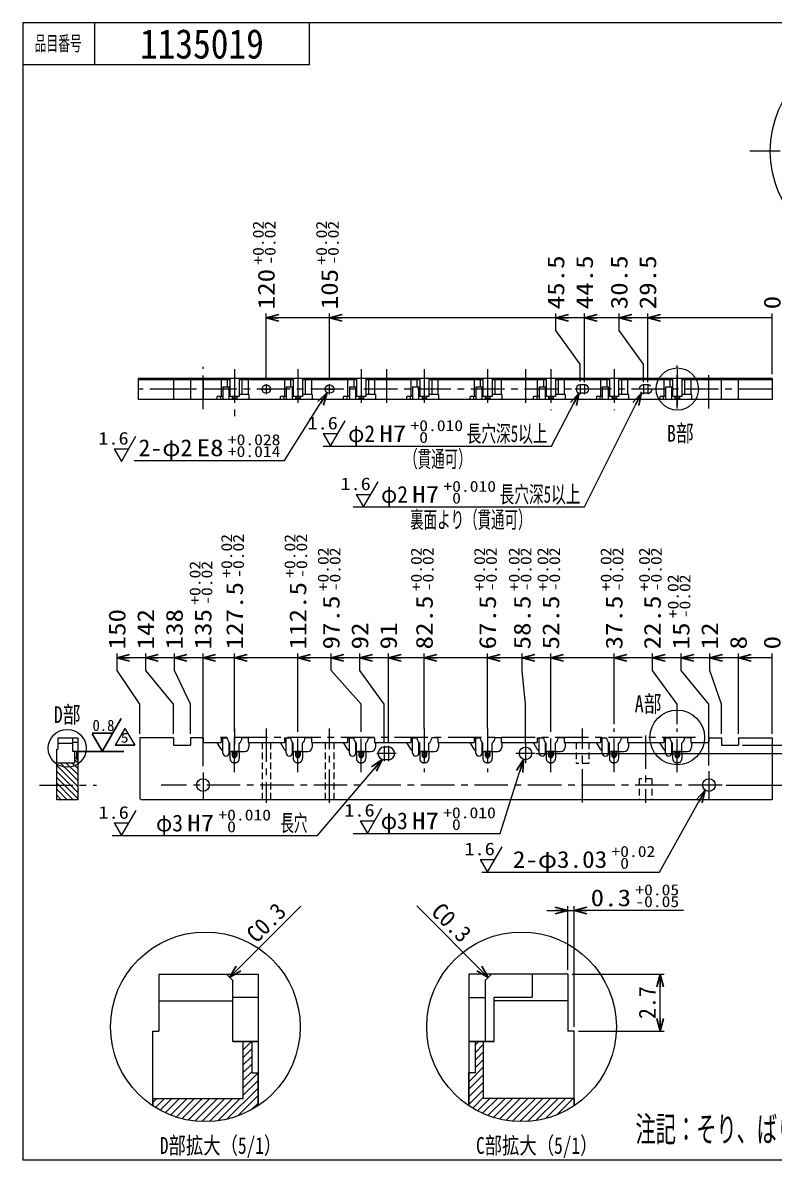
# Model space of a CAD drawing. Header units: millimetres. Extents: x 350 to 745, y -136 to 140.
# Drawn here: x 350.4 to 528.7, y -130 to 140 of the extents above; entities that cross this region are included whole.
import ezdxf
from ezdxf.enums import TextEntityAlignment as Align

# ---------------------------------------------------------------- set-up
doc = ezdxf.new("R2010")
doc.units = ezdxf.units.MM
doc.header["$LTSCALE"] = 0.25
doc.header["$PDSIZE"] = 1
doc.linetypes.add('CENTER', pattern=[50.8, 31.75, -6.35, 6.35, -6.35])
doc.linetypes.add('DASHED2', pattern=[9.525, 6.35, -3.175])
for name, color, linetype in [('Layer0020', 7, 'Continuous'), ('Layer0021', 7, 'Continuous'), ('Layer0080', 7, 'Continuous'), ('Layer0208', 7, 'Continuous'), ('Layer0224', 7, 'Continuous'), ('Layer0229', 7, 'Continuous'), ('ZUWAKU', 7, 'Continuous')]:
    doc.layers.add(name, color=color, linetype=linetype)
doc.styles.add('dcStyle1', font='', dxfattribs={"width": 0.952381})
doc.styles.add('dcStyle2', font='', dxfattribs={"width": 0.462})
doc.styles.get('dcStyle1').set_extended_font_data('SimSun')
doc.styles.get('dcStyle2').set_extended_font_data('SimSun')

# ---------------------------------------------------------------- blocks, each defined once
blk = doc.blocks.new('_OPEN30')
at = {"color": 0, "linetype": 'ByBlock', "lineweight": -2}
for p, q in [((-1, 0.267949), (0, 0)), ((0, 0), (-1, -0.267949)), ((0, 0), (-1, 0))]:
    blk.add_line(p, q, dxfattribs=at)

msp = doc.modelspace()

# ---------------------------------------------------------------- hatches: boundary and pattern name
at = {"layer": 'Layer0208'}
h = msp.add_hatch(dxfattribs=at)
h.set_pattern_fill('ANSI31', color=256, scale=0.1, style=0)
edge = h.paths.add_edge_path()
edge.add_line((399.93, -32.9), (401.43, -32.9))
edge.add_arc((401.43, -33.1), 0.2, 90, 180)
edge.add_line((401.23, -33.1), (401.23, -33.2))
edge.add_line((401.23, -33.2), (401.23, -33.84))
edge.add_arc((400.68, -33.84), 0.55, -180, 0, ccw=False)
edge.add_line((400.13, -33.84), (400.13, -33.1))
edge.add_arc((399.93, -33.1), 0.2, 0, 90)
h = msp.add_hatch(dxfattribs=at)
h.set_pattern_fill('ANSI31', color=256, scale=0.1, style=0)
edge = h.paths.add_edge_path()
edge.add_line((414.93, -32.9), (416.43, -32.9))
edge.add_arc((416.43, -33.1), 0.2, 90, 180)
edge.add_line((416.23, -33.1), (416.23, -33.84))
edge.add_arc((415.68, -33.84), 0.55, -180, 0, ccw=False)
edge.add_line((415.13, -33.84), (415.13, -33.1))
edge.add_arc((414.93, -33.1), 0.2, 0, 90)
h = msp.add_hatch(dxfattribs=at)
h.set_pattern_fill('ANSI31', color=256, scale=0.1, style=0)
edge = h.paths.add_edge_path()
edge.add_line((429.93, -32.9), (431.43, -32.9))
edge.add_arc((431.43, -33.1), 0.2, 90, 180)
edge.add_line((431.23, -33.1), (431.23, -33.84))
edge.add_arc((430.68, -33.84), 0.55, -180, 0, ccw=False)
edge.add_line((430.13, -33.84), (430.13, -33.1))
edge.add_arc((429.93, -33.1), 0.2, 0, 90)
h = msp.add_hatch(dxfattribs=at)
h.set_pattern_fill('ANSI31', color=256, scale=0.1, style=0)
edge = h.paths.add_edge_path()
edge.add_line((444.93, -32.9), (446.43, -32.9))
edge.add_arc((446.43, -33.1), 0.2, 90, 180)
edge.add_line((446.23, -33.1), (446.23, -33.84))
edge.add_arc((445.68, -33.84), 0.55, -180, 0, ccw=False)
edge.add_line((445.13, -33.84), (445.13, -33.1))
edge.add_arc((444.93, -33.1), 0.2, 0, 90)
h = msp.add_hatch(dxfattribs=at)
h.set_pattern_fill('ANSI31', color=256, scale=0.1, style=0)
edge = h.paths.add_edge_path()
edge.add_line((459.93, -32.9), (461.43, -32.9))
edge.add_arc((461.43, -33.1), 0.2, 90, 180)
edge.add_line((461.23, -33.1), (461.23, -33.84))
edge.add_arc((460.68, -33.84), 0.55, -180, 0, ccw=False)
edge.add_line((460.13, -33.84), (460.13, -33.1))
edge.add_arc((459.93, -33.1), 0.2, 0, 90)
h = msp.add_hatch(dxfattribs=at)
h.set_pattern_fill('ANSI31', color=256, scale=0.1, style=0)
edge = h.paths.add_edge_path()
edge.add_line((474.93, -32.9), (476.43, -32.9))
edge.add_arc((476.43, -33.1), 0.2, 90, 180)
edge.add_line((476.23, -33.1), (476.23, -33.84))
edge.add_arc((475.68, -33.84), 0.55, -180, 0, ccw=False)
edge.add_line((475.13, -33.84), (475.13, -33.1))
edge.add_arc((474.93, -33.1), 0.2, 0, 90)
h = msp.add_hatch(dxfattribs=at)
h.set_pattern_fill('ANSI31', color=256, scale=0.1, style=0)
edge = h.paths.add_edge_path()
edge.add_line((489.93, -32.9), (491.43, -32.9))
edge.add_arc((491.43, -33.1), 0.2, 90, 180)
edge.add_line((491.23, -33.1), (491.23, -33.84))
edge.add_arc((490.68, -33.84), 0.55, -180, 0, ccw=False)
edge.add_line((490.13, -33.84), (490.13, -33.1))
edge.add_arc((489.93, -33.1), 0.2, 0, 90)
h = msp.add_hatch(dxfattribs=at)
h.set_pattern_fill('ANSI31', color=256, scale=0.1, style=0)
edge = h.paths.add_edge_path()
edge.add_line((505.13, -33.1), (505.13, -33.84))
edge.add_arc((505.68, -33.84), 0.55, 180, 360)
edge.add_line((506.23, -33.84), (506.23, -33.1))
edge.add_arc((506.43, -33.1), 0.2, 90, 180, ccw=False)
edge.add_line((506.43, -32.9), (504.93, -32.9))
edge.add_arc((504.93, -33.1), 0.2, 0, 90, ccw=False)
h = msp.add_hatch(dxfattribs=at)
h.set_pattern_fill('ANSI31', color=256, scale=0.4, style=0)
h.paths.add_polyline_path([(406.24, -117), (406.24, -109.24), (404.74, -109.24), (404.74, -101.79), (402.74, -101.79), (402.74, -115.29), (381.24, -115.29), (381.24, -117, 0.303337)])
h = msp.add_hatch(dxfattribs=at)
h.set_pattern_fill('ANSI31', color=256, scale=0.4, style=0)
h.paths.add_polyline_path([(459.74, -101.79), (457.74, -101.79), (457.74, -109.24), (456.24, -109.24), (456.24, -117, 0.303337), (481.24, -117), (481.24, -115.29), (459.74, -115.29)])

# ---------------------------------------------------------------- linework, layer by layer
at = {"color": 0, "linetype": 'Continuous', "lineweight": 13}
for p, q in [((408.18, 55.3), (408.18, 71.03)), ((423.18, 55.3), (423.18, 71.03)), ((476.88, 67.03), (476.88, 71.03)), ((483.68, 54.73), (483.68, 71.03)), ((491.88, 67.03), (491.88, 71.03)), ((498.68, 54.72), (498.68, 71.03)), ((528.18, 56.6), (528.18, 71.03)), ((423.18, 70.03), (408.18, 70.03)), ((476.88, 70.03), (423.18, 70.03)), ((483.68, 70.03), (476.88, 70.03)), ((491.88, 70.03), (483.68, 70.03)), ((498.68, 70.03), (491.88, 70.03)), ((528.18, 70.03), (498.68, 70.03)), ((482.68, 59.03), (476.88, 67.03)), ((497.68, 59.03), (491.88, 67.03)), ((482.68, 54.87), (482.68, 59.03)), ((497.68, 54.72), (497.68, 59.03)), ((399.58, 55.3), (377.82, 55.3)), ((386.18, 55.6), (386.18, 50.6)), ((390.21, 55.6), (390.21, 50.6)), ((393.18, 55.6), (393.18, 50.6)), ((397.48, 55.3), (397.48, 51.37)), ((398.94, 55.3), (398.94, 53.6)), ((399.58, 55.6), (399.58, 51.3)), ((401.78, 55.6), (401.78, 51.3)), ((414.58, 55.3), (401.78, 55.3)), ((402.43, 55.3), (402.43, 51.8)), ((403.88, 55.3), (403.88, 51.8)), ((412.48, 55.3), (412.48, 51.37)), ((413.94, 55.3), (413.94, 53.6)), ((414.58, 55.6), (414.58, 51.3)), ((416.78, 55.6), (416.78, 51.3)), ((429.58, 55.3), (416.78, 55.3)), ((417.43, 55.3), (417.43, 51.8)), ((418.88, 55.3), (418.88, 51.8)), ((427.48, 55.3), (427.48, 51.37)), ((428.94, 55.3), (428.94, 53.6)), ((429.58, 55.6), (429.58, 51.3)), ((431.78, 55.6), (431.78, 51.3)), ((444.58, 55.3), (431.78, 55.3)), ((432.43, 55.3), (432.43, 51.8)), ((433.88, 55.3), (433.88, 51.8)), ((442.48, 55.3), (442.48, 51.37)), ((443.94, 55.3), (443.94, 53.6)), ((444.58, 55.6), (444.58, 51.3)), ((446.78, 55.6), (446.78, 51.3)), ((459.58, 55.3), (446.78, 55.3)), ((447.43, 55.3), (447.43, 51.8)), ((448.88, 55.3), (448.88, 51.8)), ((457.48, 55.3), (457.48, 51.37)), ((458.94, 55.3), (458.94, 53.6)), ((459.58, 55.6), (459.58, 51.3)), ((461.78, 55.6), (461.78, 51.3)), ((474.58, 55.3), (461.78, 55.3)), ((462.43, 55.3), (462.43, 51.8)), ((463.88, 55.3), (463.88, 51.8)), ((472.48, 55.3), (472.48, 51.37)), ((473.94, 55.3), (473.94, 53.6)), ((474.58, 55.6), (474.58, 51.3)), ((476.78, 55.6), (476.78, 51.3)), ((489.58, 55.3), (476.78, 55.3)), ((477.43, 55.3), (477.43, 51.8)), ((478.88, 55.3), (478.88, 51.8)), ((487.48, 55.3), (487.48, 51.37)), ((488.94, 55.3), (488.94, 53.6)), ((489.58, 55.6), (489.58, 51.3)), ((491.78, 55.6), (491.78, 51.3)), ((504.58, 55.3), (491.78, 55.3)), ((492.43, 55.3), (492.43, 51.8)), ((493.88, 55.3), (493.88, 51.8)), ((502.48, 55.3), (502.48, 51.37)), ((503.94, 55.3), (503.94, 53.6)), ((504.58, 55.6), (504.58, 51.3)), ((506.78, 55.6), (506.78, 51.3)), ((528.18, 55.3), (506.78, 55.3)), ((507.43, 55.3), (507.43, 51.8)), ((508.88, 55.3), (508.88, 51.8)), ((513.18, 50.6), (513.18, 55.3)), ((516.18, 50.6), (516.18, 55.3)), ((520.21, 50.6), (520.21, 55.3)), ((397.9, 51.37), (396.54, 51.37)), ((397.9, 53.6), (399.4, 53.6)), ((397.9, 53.6), (397.9, 50.6)), ((399.4, 50.6), (399.4, 53.6)), ((399.58, 51.8), (399.4, 51.8)), ((401.78, 51.3), (399.58, 51.3)), ((400.13, 51.3), (400.13, 50.6)), ((401.23, 51.3), (401.23, 50.6)), ((404.08, 51.8), (401.78, 51.8)), ((404.08, 51.8), (404.08, 50.6)), ((412.9, 51.37), (411.54, 51.37)), ((412.55, 36.17), (422.66, 52.25)), ((412.9, 53.6), (414.4, 53.6)), ((412.9, 53.6), (412.9, 50.6)), ((414.4, 50.6), (414.4, 53.6)), ((414.58, 51.8), (414.4, 51.8)), ((416.78, 51.3), (414.58, 51.3)), ((415.13, 51.3), (415.13, 50.6)), ((416.23, 51.3), (416.23, 50.6)), ((419.08, 51.8), (416.78, 51.8)), ((419.08, 51.8), (419.08, 50.6)), ((427.9, 51.37), (426.54, 51.37)), ((427.9, 53.6), (429.4, 53.6)), ((427.9, 53.6), (427.9, 50.6)), ((429.4, 50.6), (429.4, 53.6)), ((429.58, 51.8), (429.4, 51.8)), ((431.78, 51.3), (429.58, 51.3)), ((430.13, 51.3), (430.13, 50.6)), ((431.23, 51.3), (431.23, 50.6)), ((434.08, 51.8), (431.78, 51.8)), ((434.08, 51.8), (434.08, 50.6)), ((442.9, 51.37), (441.54, 51.37)), ((442.9, 53.6), (444.4, 53.6)), ((442.9, 53.6), (442.9, 50.6)), ((444.4, 50.6), (444.4, 53.6)), ((444.58, 51.8), (444.4, 51.8)), ((446.78, 51.3), (444.58, 51.3)), ((445.13, 51.3), (445.13, 50.6)), ((446.23, 51.3), (446.23, 50.6)), ((449.08, 51.8), (446.78, 51.8)), ((449.08, 51.8), (449.08, 50.6)), ((457.9, 51.37), (456.54, 51.37)), ((457.9, 53.6), (459.4, 53.6)), ((457.9, 53.6), (457.9, 50.6)), ((459.4, 50.6), (459.4, 53.6)), ((459.58, 51.8), (459.4, 51.8)), ((461.78, 51.3), (459.58, 51.3)), ((460.13, 51.3), (460.13, 50.6)), ((461.23, 51.3), (461.23, 50.6)), ((464.08, 51.8), (461.78, 51.8)), ((464.08, 51.8), (464.08, 50.6)), ((472.9, 51.37), (471.54, 51.37)), ((472.9, 53.6), (474.4, 53.6)), ((472.9, 53.6), (472.9, 50.6)), ((474.4, 50.6), (474.4, 53.6)), ((474.58, 51.8), (474.4, 51.8)), ((476.78, 51.3), (474.58, 51.3)), ((475.13, 51.3), (475.13, 50.6)), ((475.88, 39.52), (482.43, 52.24)), ((476.23, 51.3), (476.23, 50.6)), ((479.08, 51.8), (476.78, 51.8)), ((479.08, 51.8), (479.08, 50.6)), ((483.69, 25.11), (497.19, 52.24)), ((487.9, 51.37), (486.54, 51.37)), ((487.9, 53.6), (489.4, 53.6)), ((487.9, 53.6), (487.9, 50.6)), ((489.4, 50.6), (489.4, 53.6)), ((489.58, 51.8), (489.4, 51.8)), ((491.78, 51.3), (489.58, 51.3)), ((490.13, 51.3), (490.13, 50.6)), ((491.23, 51.3), (491.23, 50.6)), ((494.08, 51.8), (491.78, 51.8)), ((494.08, 51.8), (494.08, 50.6)), ((502.9, 51.37), (501.54, 51.37)), ((502.9, 53.6), (504.4, 53.6)), ((502.9, 53.6), (502.9, 50.6)), ((504.4, 50.6), (504.4, 53.6)), ((504.58, 51.8), (504.4, 51.8)), ((506.78, 51.3), (504.58, 51.3)), ((505.13, 51.3), (505.13, 50.6)), ((506.23, 51.3), (506.23, 50.6)), ((509.08, 51.8), (506.78, 51.8)), ((509.08, 51.8), (509.08, 50.6)), ((423.43, 39.52), (426.9, 45.52)), ((373.81, 35.92), (377.27, 41.92)), ((421.7, 42.52), (423.43, 39.52)), ((421.7, 42.52), (425.16, 42.52)), ((372.08, 38.92), (373.81, 35.92)), ((372.08, 38.92), (375.54, 38.92)), ((421.71, 39.52), (475.88, 39.52)), ((376.87, 36.17), (412.55, 36.17)), ((431.24, 25.11), (434.71, 31.11)), ((429.51, 28.11), (431.24, 25.11)), ((429.51, 28.11), (432.98, 28.11)), ((428.8, 25.11), (483.69, 25.11)), ((372.78, -13.7), (372.78, -9.7)), ((379.58, -10.7), (372.78, -10.7)), ((379.58, -13.7), (379.58, -9.7)), ((386.38, -10.7), (379.58, -10.7)), ((386.38, -13.7), (386.38, -9.7)), ((393.18, -10.7), (386.38, -10.7)), ((393.18, -36.4), (393.18, -9.7)), ((400.68, -10.7), (393.18, -10.7)), ((400.68, -27.47), (400.68, -9.7)), ((415.68, -10.7), (400.68, -10.7)), ((415.68, -27.47), (415.68, -9.7)), ((423.58, -10.7), (415.68, -10.7)), ((423.58, -13.7), (423.58, -9.7)), ((430.38, -10.7), (423.58, -10.7)), ((430.38, -13.7), (430.38, -9.7)), ((437.18, -10.7), (430.38, -10.7)), ((437.18, -30.6), (437.18, -9.7)), ((445.68, -10.7), (437.18, -10.7)), ((445.68, -27.47), (445.68, -9.7)), ((460.68, -10.7), (445.68, -10.7)), ((460.68, -27.47), (460.68, -9.7)), ((468.88, -10.7), (460.68, -10.7)), ((468.88, -13.7), (468.88, -9.7)), ((475.68, -10.7), (468.88, -10.7)), ((475.68, -27.47), (475.68, -9.7)), ((490.68, -10.7), (475.68, -10.7)), ((490.68, -26.47), (490.68, -9.7)), ((499.78, -10.7), (490.68, -10.7)), ((499.78, -13.7), (499.78, -9.7)), ((506.58, -10.7), (499.78, -10.7)), ((506.58, -13.7), (506.58, -9.7)), ((513.38, -10.7), (506.58, -10.7)), ((513.38, -13.7), (513.38, -9.7)), ((520.18, -10.7), (513.38, -10.7)), ((520.18, -28.7), (520.18, -9.7)), ((528.18, -10.7), (520.18, -10.7)), ((528.18, -28.7), (528.18, -9.7)), ((378.18, -21.7), (372.78, -13.7)), ((386.18, -21.7), (379.58, -13.7)), ((390.18, -21.7), (386.38, -13.7)), ((430.68, -21.7), (423.58, -13.7)), ((436.18, -21.7), (430.38, -13.7)), ((469.68, -21.7), (468.88, -13.7)), ((505.68, -21.7), (499.78, -13.7)), ((513.18, -21.7), (506.58, -13.7)), ((516.18, -21.7), (513.38, -13.7)), ((378.18, -28.7), (378.18, -21.7)), ((386.18, -28.7), (386.18, -21.7)), ((390.18, -28.7), (390.18, -21.7)), ((430.68, -27.47), (430.68, -21.7)), ((436.18, -30.6), (436.18, -21.7)), ((469.68, -30.6), (469.68, -21.7)), ((505.68, -26.47), (505.68, -21.7)), ((513.18, -36.25), (513.18, -21.7)), ((516.18, -28.7), (516.18, -21.7)), ((358.48, -32.4), (358.78, -32.4)), ((363.48, -30.8), (362.28, -30.8)), ((521.18, -31.4), (533.95, -31.4)), ((420.31, -52.9), (435.69, -34.81)), ((463.64, -52.37), (469.23, -34.81)), ((472.18, -33.4), (533.95, -33.4)), ((517.3, -40.9), (533.95, -40.9)), ((373.86, -52.9), (377.32, -46.9)), ((432.17, -52.37), (435.64, -46.37)), ((372.12, -49.9), (373.86, -52.9)), ((372.12, -49.9), (375.59, -49.9)), ((430.44, -49.37), (432.17, -52.37)), ((430.44, -49.37), (433.9, -49.37)), ((371.65, -52.9), (420.31, -52.9)), ((428.82, -52.37), (463.64, -52.37)), ((460.67, -61.55), (464.13, -55.55)), ((458.93, -58.55), (460.67, -61.55)), ((458.93, -58.55), (462.4, -58.55))]:
    msp.add_line(p, q, dxfattribs=at)
at = {"color": 0, "linetype": 'CENTER', "lineweight": 13}
for p, q in [((400.68, 57.79), (400.68, 46)), ((415.68, 57.79), (415.68, 48.35)), ((430.68, 57.79), (430.68, 48.35)), ((436.68, 57.79), (436.68, 48.35)), ((445.68, 57.79), (445.68, 48.35)), ((460.68, 57.79), (460.68, 48.35)), ((469.68, 57.79), (469.68, 48.35)), ((475.68, 57.79), (475.68, 48.09)), ((490.68, 57.79), (490.68, 48.09)), ((490.68, 57.79), (490.68, 48.09)), ((505.68, 57.79), (505.68, 48.09)), ((510.04, -29.6), (395.84, -29.6))]:
    msp.add_line(p, q, dxfattribs=at)
for p, q in [((369.3, -32.77), (373.73, -25.11)), ((371.72, -28.58), (366.89, -28.58)), ((366.89, -28.71), (369.3, -32.9)), ((363.74, -32.9), (374.42, -32.9))]:
    msp.add_line(p, q)
at = {"color": 0, "linetype": 'DASHED2', "lineweight": 13}
for p, q in [((484.68, -35.8), (481.68, -35.8)), ((499.68, -39.4), (496.68, -39.4))]:
    msp.add_line(p, q, dxfattribs=at)
at = {"color": 0, "linetype": 'Continuous', "lineweight": 13}
for centre, radius in [((505.68, 53.1), 5), ((505.68, -29.6), 6.5), ((360.97, -32.17), 4.5), ((469.68, -33.38), 1.5)]:
    msp.add_circle(centre, radius, dxfattribs=at)
for centre in [(398.65, -33.3), (413.65, -33.3), (428.65, -33.3), (443.65, -33.3), (458.65, -33.3), (473.65, -33.3), (488.65, -33.3), (503.65, -33.3)]:
    msp.add_arc(centre, 0.75, 180, 0, dxfattribs=at)
at = {"layer": 'Layer0020', "color": 0, "linetype": 'CENTER', "lineweight": 13}
for p, q in [((436.18, -31.6), (436.18, -35.2)), ((437.18, -31.6), (437.18, -35.2)), ((438.98, -33.4), (434.38, -33.4))]:
    msp.add_line(p, q, dxfattribs=at)
at = {"layer": 'Layer0020', "color": 0, "linetype": 'Continuous', "lineweight": 18}
for p, q in [((437.18, -31.9), (436.18, -31.9)), ((437.18, -34.9), (436.18, -34.9))]:
    msp.add_line(p, q, dxfattribs=at)
for centre, start, end in [((436.18, -33.4), 90, 270), ((437.18, -33.4), 270, 90)]:
    msp.add_arc(centre, 1.5, start, end, dxfattribs=at)
at = {"layer": 'Layer0021', "color": 0, "linetype": 'CENTER', "lineweight": 13}
for p, q in [((393.18, 48.35), (393.18, 58.38)), ((505.68, 48.49), (505.68, 58.72)), ((505.68, 57.05), (505.68, 48.49)), ((513.18, 48.49), (513.18, 57.89)), ((408.18, 54.3), (408.18, 51.9)), ((423.18, 51.9), (423.18, 54.3)), ((482.68, 54.3), (482.68, 51.9)), ((483.68, 54.3), (483.68, 51.9)), ((497.68, 54.3), (497.68, 51.9)), ((498.68, 54.3), (498.68, 51.9)), ((391.42, 53.1), (385.32, 53.1)), ((406.98, 53.1), (409.38, 53.1)), ((421.98, 53.1), (424.38, 53.1)), ((484.88, 53.1), (481.48, 53.1)), ((499.88, 53.1), (496.48, 53.1)), ((400.68, -27.47), (400.68, -31.32)), ((469.68, -31.06), (469.68, -35.7)), ((472.01, -33.38), (467.36, -33.38)), ((513.18, -37.6), (513.18, -44.4)), ((393.18, -37.91), (393.18, -44.4)), ((354.39, -40.9), (367.88, -40.9)), ((516.3, -40.9), (383.29, -40.9))]:
    msp.add_line(p, q, dxfattribs=at)
at = {"layer": 'Layer0021', "color": 0, "linetype": 'Continuous', "lineweight": 18}
for p, q in [((483.68, 54.1), (482.68, 54.1)), ((483.68, 52.1), (482.68, 52.1)), ((362.28, -30), (361.98, -29.7)), ((363.48, -29.7), (363.48, -44.4)), ((378.18, -29.7), (378.18, -44.1)), ((386.18, -29.7), (378.18, -29.7)), ((393.18, -29.7), (390.18, -29.7)), ((397.48, -29.7), (398.94, -29.7)), ((403.88, -29.7), (402.43, -29.7)), ((412.48, -29.7), (413.94, -29.7)), ((418.88, -29.7), (417.43, -29.7)), ((427.48, -29.7), (428.94, -29.7)), ((433.88, -29.7), (432.43, -29.7)), ((442.48, -29.7), (443.94, -29.7)), ((448.88, -29.7), (447.43, -29.7)), ((457.48, -29.7), (458.94, -29.7)), ((463.88, -29.7), (462.43, -29.7)), ((472.48, -29.7), (473.94, -29.7)), ((478.88, -29.7), (477.43, -29.7)), ((487.48, -29.7), (488.94, -29.7)), ((493.88, -29.7), (492.43, -29.7)), ((502.48, -29.7), (503.94, -29.7)), ((508.88, -29.7), (507.43, -29.7)), ((513.18, -29.7), (516.18, -29.7)), ((520.18, -29.7), (528.18, -29.7)), ((528.18, -29.7), (528.18, -44.4)), ((358.48, -44.4), (358.48, -32.4)), ((362.28, -32.9), (362.28, -30)), ((393.18, -30.8), (397.48, -30.8)), ((399.58, -32.9), (399.58, -30.96)), ((401.78, -32.9), (401.78, -30.96)), ((403.88, -30.8), (412.48, -30.8)), ((414.58, -32.9), (414.58, -30.96)), ((416.78, -32.9), (416.78, -30.96)), ((418.88, -30.8), (427.48, -30.8)), ((429.58, -32.9), (429.58, -30.96)), ((431.78, -32.9), (431.78, -30.96)), ((433.88, -30.8), (442.48, -30.8)), ((444.58, -32.9), (444.58, -30.96)), ((446.78, -32.9), (446.78, -30.96)), ((448.88, -30.8), (457.48, -30.8)), ((459.58, -32.9), (459.58, -30.96)), ((461.78, -32.9), (461.78, -30.96)), ((463.88, -30.8), (472.48, -30.8)), ((474.58, -32.9), (474.58, -30.96)), ((476.78, -32.9), (476.78, -30.96)), ((478.88, -30.8), (487.48, -30.8)), ((489.58, -32.9), (489.58, -30.96)), ((491.78, -32.9), (491.78, -30.96)), ((493.88, -30.8), (502.48, -30.8)), ((504.58, -32.9), (504.58, -30.96)), ((506.78, -32.9), (506.78, -30.96)), ((508.88, -30.8), (513.18, -30.8)), ((363.48, -32.9), (362.28, -32.9)), ((362.78, -35.6), (362.78, -32.9)), ((362.78, -34.39), (363.18, -34.39)), ((363.18, -32.9), (363.18, -34.39)), ((358.48, -35.6), (362.78, -35.6)), ((363.48, -44.4), (358.48, -44.4)), ((378.48, -44.4), (378.18, -44.1)), ((528.18, -44.4), (378.48, -44.4))]:
    msp.add_line(p, q, dxfattribs=at)
at = {"layer": 'Layer0021', "color": 0, "linetype": 'DASHED2', "lineweight": 18}
for p, q in [((498.68, 54.1), (497.68, 54.1)), ((498.68, 52.1), (497.68, 52.1)), ((407.18, -30.8), (407.18, -44.4)), ((409.18, -30.8), (409.18, -44.4)), ((422.18, -30.8), (422.18, -44.4)), ((424.18, -30.8), (424.18, -44.4)), ((481.68, -30.8), (481.68, -35.8)), ((484.68, -30.8), (484.68, -35.8)), ((399.58, -32.9), (399.58, -34.6)), ((401.78, -32.9), (401.78, -34.6)), ((414.58, -32.9), (414.58, -34.6)), ((416.78, -32.9), (416.78, -34.6)), ((429.58, -32.9), (429.58, -34.6)), ((431.78, -32.9), (431.78, -34.6)), ((444.58, -32.9), (444.58, -34.6)), ((446.78, -32.9), (446.78, -34.6)), ((459.58, -32.9), (459.58, -34.6)), ((461.78, -32.9), (461.78, -34.6)), ((474.58, -32.9), (474.58, -34.6)), ((476.78, -32.9), (476.78, -34.6)), ((489.58, -32.9), (489.58, -34.6)), ((491.78, -32.9), (491.78, -34.6)), ((504.58, -32.9), (504.58, -34.6)), ((506.78, -32.9), (506.78, -34.6)), ((400.78, -35.6), (400.58, -35.6)), ((415.78, -35.6), (415.58, -35.6)), ((430.78, -35.6), (430.58, -35.6)), ((445.78, -35.6), (445.58, -35.6)), ((460.78, -35.6), (460.58, -35.6)), ((475.78, -35.6), (475.58, -35.6)), ((490.78, -35.6), (490.58, -35.6)), ((505.78, -35.6), (505.58, -35.6)), ((496.68, -39.4), (496.68, -44.4)), ((499.68, -39.4), (499.68, -44.4))]:
    msp.add_line(p, q, dxfattribs=at)
at = {"layer": 'Layer0021', "color": 0, "linetype": 'Continuous', "lineweight": 13}
for p, q in [((396.54, 50.6), (396.54, 51.37)), ((397.33, 51.37), (397.33, 50.6)), ((411.54, 50.6), (411.54, 51.37)), ((412.33, 51.37), (412.33, 50.6)), ((426.54, 50.6), (426.54, 51.37)), ((427.33, 51.37), (427.33, 50.6)), ((441.54, 50.6), (441.54, 51.37)), ((442.33, 51.37), (442.33, 50.6)), ((456.54, 50.6), (456.54, 51.37)), ((457.33, 51.37), (457.33, 50.6)), ((471.54, 50.6), (471.54, 51.37)), ((472.33, 51.37), (472.33, 50.6)), ((486.54, 51.37), (486.54, 50.6)), ((487.33, 51.37), (487.33, 50.6)), ((501.54, 51.37), (501.54, 50.6)), ((502.33, 51.37), (502.33, 50.6)), ((358.78, -29.7), (363.48, -29.7)), ((358.78, -29.7), (358.78, -32.4)), ((386.18, -29.7), (386.18, -31.4)), ((390.18, -29.7), (390.18, -31.4)), ((393.18, -29.7), (393.18, -30.8)), ((397.48, -29.7), (397.48, -30.8)), ((397.9, -33.3), (397.9, -29.7)), ((403.88, -29.7), (403.88, -30.8)), ((412.48, -29.7), (412.48, -30.8)), ((412.9, -33.3), (412.9, -29.7)), ((418.88, -29.7), (418.88, -30.8)), ((427.48, -29.7), (427.48, -30.8)), ((427.9, -33.3), (427.9, -29.7)), ((433.88, -29.7), (433.88, -30.8)), ((442.48, -29.7), (442.48, -30.8)), ((442.9, -33.3), (442.9, -29.7)), ((448.88, -29.7), (448.88, -30.8)), ((457.48, -29.7), (457.48, -30.8)), ((457.9, -33.3), (457.9, -29.7)), ((463.88, -29.7), (463.88, -30.8)), ((472.48, -29.7), (472.48, -30.8)), ((472.9, -33.3), (472.9, -29.7)), ((478.88, -29.7), (478.88, -30.8)), ((487.48, -29.7), (487.48, -30.8)), ((487.9, -33.3), (487.9, -29.7)), ((493.88, -29.7), (493.88, -30.8)), ((502.48, -29.7), (502.48, -30.8)), ((502.9, -33.3), (502.9, -29.7)), ((508.88, -29.7), (508.88, -30.8)), ((513.18, -29.7), (513.18, -30.8)), ((516.18, -29.7), (516.18, -31.4)), ((520.18, -29.7), (520.18, -31.4)), ((358.78, -30.96), (362.28, -30.96)), ((386.18, -31.4), (390.18, -31.4)), ((397.47, -32.4), (396.54, -30.8)), ((399.4, -33.3), (399.4, -30.79)), ((404.08, -31), (404.28, -30.8)), ((404.08, -31), (404.08, -31.9)), ((412.47, -32.4), (411.54, -30.8)), ((414.4, -33.3), (414.4, -30.79)), ((419.08, -31), (419.28, -30.8)), ((419.08, -31), (419.08, -31.9)), ((427.47, -32.4), (426.54, -30.8)), ((429.4, -33.3), (429.4, -30.79)), ((434.08, -31), (434.28, -30.8)), ((434.08, -31), (434.08, -31.9)), ((442.47, -32.4), (441.54, -30.8)), ((444.4, -33.3), (444.4, -30.79)), ((449.08, -31), (449.28, -30.8)), ((449.08, -31), (449.08, -31.9)), ((457.47, -32.4), (456.54, -30.8)), ((459.4, -33.3), (459.4, -30.79)), ((464.08, -31), (464.28, -30.8)), ((464.08, -31), (464.08, -31.9)), ((472.47, -32.4), (471.54, -30.8)), ((474.4, -33.3), (474.4, -30.79)), ((479.08, -31), (479.28, -30.8)), ((479.08, -31), (479.08, -31.9)), ((487.47, -32.4), (486.54, -30.8)), ((489.4, -33.3), (489.4, -30.79)), ((494.08, -31), (494.28, -30.8)), ((494.08, -31), (494.08, -31.9)), ((502.47, -32.4), (501.54, -30.8)), ((504.4, -33.3), (504.4, -30.79)), ((509.08, -31), (509.28, -30.8)), ((509.08, -31), (509.08, -31.9)), ((516.18, -31.4), (520.18, -31.4)), ((399.58, -32.9), (399.93, -32.9)), ((400.13, -33.1), (400.13, -33.84)), ((401.23, -33.2), (401.23, -33.84)), ((401.53, -32.9), (403.08, -32.9)), ((414.58, -32.9), (414.93, -32.9)), ((415.13, -33.1), (415.13, -33.84)), ((416.23, -33.1), (416.23, -33.84)), ((416.43, -32.9), (418.08, -32.9)), ((429.58, -32.9), (429.93, -32.9)), ((430.13, -33.1), (430.13, -33.84)), ((431.23, -33.1), (431.23, -33.84)), ((431.43, -32.9), (433.08, -32.9)), ((444.58, -32.9), (444.93, -32.9)), ((445.13, -33.1), (445.13, -33.84)), ((446.23, -33.1), (446.23, -33.84)), ((446.43, -32.9), (448.08, -32.9)), ((459.58, -32.9), (459.93, -32.9)), ((460.13, -33.1), (460.13, -33.84)), ((461.23, -33.1), (461.23, -33.84)), ((461.43, -32.9), (463.08, -32.9)), ((474.58, -32.9), (474.93, -32.9)), ((475.13, -33.1), (475.13, -33.84)), ((476.23, -33.1), (476.23, -33.84)), ((476.43, -32.9), (478.08, -32.9)), ((489.58, -32.9), (489.93, -32.9)), ((490.13, -33.1), (490.13, -33.84)), ((491.23, -33.1), (491.23, -33.84)), ((491.43, -32.9), (493.08, -32.9)), ((504.58, -32.9), (504.93, -32.9)), ((505.13, -33.1), (505.13, -33.84)), ((506.23, -33.1), (506.23, -33.84)), ((506.43, -32.9), (508.08, -32.9)), ((501.47, -61.55), (512.32, -42.14)), ((459.32, -61.55), (501.47, -61.55))]:
    msp.add_line(p, q, dxfattribs=at)
at = {"layer": 'Layer0021', "color": 0, "linetype": 'CENTER', "lineweight": 18}
for p, q in [((408.18, -27.47), (408.18, -45.1)), ((423.18, -45.1), (423.18, -27.47)), ((483.18, -45.03), (483.18, -27.47)), ((498.18, -29.14), (498.18, -45.1))]:
    msp.add_line(p, q, dxfattribs=at)
at = {"layer": 'Layer0021', "color": 9, "linetype": 'Continuous', "lineweight": 18}
for p, q in [((363.48, -35.58), (362.78, -34.88)), ((363.48, -34.88), (362.99, -34.39)), ((363.48, -33.48), (363.18, -33.18)), ((363.48, -34.18), (363.18, -33.88)), ((363.48, -41.24), (358.48, -36.24)), ((363.48, -42.65), (358.48, -37.65)), ((363.48, -39.82), (359.26, -35.6)), ((363.48, -38.41), (360.67, -35.6)), ((363.48, -36.99), (362.09, -35.6)), ((363.48, -44.07), (358.48, -39.07)), ((362.4, -44.4), (358.48, -40.48)), ((360.99, -44.4), (358.48, -41.89)), ((359.57, -44.4), (358.48, -43.31))]:
    msp.add_line(p, q, dxfattribs=at)
at = {"layer": 'Layer0021', "color": 0, "linetype": 'Continuous', "lineweight": 18}
for centre in [(408.18, 53.1), (423.18, 53.1)]:
    msp.add_circle(centre, 1, dxfattribs=at)
at = {"layer": 'Layer0021', "color": 0, "linetype": 'Continuous', "lineweight": 13}
for centre in [(393.18, -40.9), (513.18, -40.9)]:
    msp.add_circle(centre, 1.51, dxfattribs=at)
at = {"layer": 'Layer0021', "color": 0, "linetype": 'Continuous', "lineweight": 18}
for centre, start, end in [((482.68, 53.1), 90, 270), ((483.68, 53.1), 270, 90)]:
    msp.add_arc(centre, 1, start, end, dxfattribs=at)
at = {"layer": 'Layer0021', "color": 0, "linetype": 'DASHED2', "lineweight": 18}
for centre, start, end in [((497.68, 53.1), 90, 270), ((498.68, 53.1), 270, 90), ((400.58, -34.6), 180, 270), ((400.78, -34.6), 270, 0), ((415.58, -34.6), 180, 270), ((415.78, -34.6), 270, 0), ((430.58, -34.6), 180, 270), ((430.78, -34.6), 270, 0), ((445.58, -34.6), 180, 270), ((445.78, -34.6), 270, 0), ((460.58, -34.6), 180, 270), ((460.78, -34.6), 270, 0), ((475.58, -34.6), 180, 270), ((475.78, -34.6), 270, 0), ((490.58, -34.6), 180, 270), ((490.78, -34.6), 270, 0), ((505.58, -34.6), 180, 270), ((505.78, -34.6), 270, 0)]:
    msp.add_arc(centre, 1, start, end, dxfattribs=at)
at = {"layer": 'Layer0021', "color": 0, "linetype": 'Continuous', "lineweight": 13}
for centre, radius, start, end in [((400.68, -29.6), 1.75, 183.2758, 231.0552), ((400.68, -29.6), 1.75, 308.9448, 356.7242), ((415.68, -29.6), 1.75, 183.2758, 231.0552), ((415.68, -29.6), 1.75, 308.9448, 356.7242), ((430.68, -29.6), 1.75, 183.2758, 231.0552), ((430.68, -29.6), 1.75, 308.9448, 356.7242), ((445.68, -29.6), 1.75, 183.2758, 231.0552), ((445.68, -29.6), 1.75, 308.9448, 356.7242), ((460.68, -29.6), 1.75, 183.2758, 231.0552), ((460.68, -29.6), 1.75, 308.9448, 356.7242), ((475.68, -29.6), 1.75, 183.2758, 231.0552), ((475.68, -29.6), 1.75, 308.9448, 356.7242), ((490.68, -29.6), 1.75, 183.2758, 231.0552), ((490.68, -29.6), 1.75, 308.9448, 356.7242), ((505.68, -29.6), 1.75, 183.2758, 231.0552), ((505.68, -29.6), 1.75, 308.9448, 356.7242), ((398.33, -31.9), 1, 210, 244.5324), ((403.08, -31.9), 1, 270, 0), ((413.33, -31.9), 1, 210, 244.5324), ((418.08, -31.9), 1, 270, 0), ((428.33, -31.9), 1, 210, 244.5324), ((433.08, -31.9), 1, 270, 0), ((443.33, -31.9), 1, 210, 244.5324), ((448.08, -31.9), 1, 270, 0), ((458.33, -31.9), 1, 210, 244.5324), ((463.08, -31.9), 1, 270, 0), ((473.33, -31.9), 1, 210, 244.5324), ((478.08, -31.9), 1, 270, 0), ((488.33, -31.9), 1, 210, 244.5324), ((493.08, -31.9), 1, 270, 0), ((503.33, -31.9), 1, 210, 244.5324), ((508.08, -31.9), 1, 270, 0), ((399.6, -33.1), 0.2, 90, 180), ((399.93, -33.1), 0.2, 0, 90), ((400.68, -33.84), 0.55, 180, 0), ((414.6, -33.1), 0.2, 90, 180), ((414.93, -33.1), 0.2, 0, 90), ((415.68, -33.84), 0.55, 180, 0), ((416.43, -33.1), 0.2, 90, 180), ((429.6, -33.1), 0.2, 90, 180), ((429.93, -33.1), 0.2, 0, 90), ((430.68, -33.84), 0.55, 180, 0), ((431.43, -33.1), 0.2, 90, 180), ((444.6, -33.1), 0.2, 90, 180), ((444.93, -33.1), 0.2, 0, 90), ((445.68, -33.84), 0.55, 180, 0), ((446.43, -33.1), 0.2, 90, 180), ((459.6, -33.1), 0.2, 90, 180), ((459.93, -33.1), 0.2, 0, 90), ((460.68, -33.84), 0.55, 180, 0), ((461.43, -33.1), 0.2, 90, 180), ((474.6, -33.1), 0.2, 90, 180), ((474.93, -33.1), 0.2, 0, 90), ((475.68, -33.84), 0.55, 180, 0), ((476.43, -33.1), 0.2, 90, 180), ((489.6, -33.1), 0.2, 90, 180), ((489.93, -33.1), 0.2, 0, 90), ((490.68, -33.84), 0.55, 180, 0), ((491.43, -33.1), 0.2, 90, 180), ((504.6, -33.1), 0.2, 90, 180), ((504.93, -33.1), 0.2, 0, 90), ((505.68, -33.84), 0.55, 180, 0), ((506.43, -33.1), 0.2, 90, 180)]:
    msp.add_arc(centre, radius, start, end, dxfattribs=at)
at = {"layer": 'Layer0080', "color": 0, "linetype": 'Continuous', "lineweight": 13}
for p, q in [((528.18, 55.6), (377.82, 55.6)), ((377.82, 55.6), (377.82, 50.6)), ((528.18, 55.6), (528.18, 50.6)), ((528.18, 50.6), (377.82, 50.6)), ((401.23, 50.9), (400.13, 50.9)), ((416.23, 50.9), (415.13, 50.9)), ((431.23, 50.9), (430.13, 50.9)), ((446.23, 50.9), (445.13, 50.9)), ((461.23, 50.9), (460.13, 50.9)), ((476.23, 50.9), (475.13, 50.9)), ((491.23, 50.9), (490.13, 50.9)), ((506.23, 50.9), (505.13, 50.9))]:
    msp.add_line(p, q, dxfattribs=at)
at = {"layer": 'Layer0080', "color": 0, "linetype": 'CENTER', "lineweight": 13}
for p, q in [((528.18, 53.1), (377.82, 53.1)), ((400.68, -37.81), (400.68, -27.1)), ((415.68, -37.81), (415.68, -27.1)), ((430.68, -37.81), (430.68, -27.47)), ((445.68, -27.47), (445.68, -37.81)), ((460.68, -27.47), (460.68, -37.81)), ((475.68, -37.81), (475.68, -27.47)), ((490.68, -37.81), (490.68, -27.47)), ((505.68, -37.81), (505.68, -27.47))]:
    msp.add_line(p, q, dxfattribs=at)
at = {"layer": 'Layer0208', "color": 0, "linetype": 'CENTER', "lineweight": 13}
msp.add_line((580.89, 109.58), (522.91, 109.58), dxfattribs=at)
at = {"layer": 'Layer0208'}
for p, q in [((372.36, -31.46), (376.98, -31.46)), ((399.93, -32.9), (401.43, -32.9)), ((401.23, -33.2), (401.23, -33.1)), ((401.43, -32.9), (401.53, -32.9)), ((414.93, -32.9), (416.43, -32.9)), ((429.93, -32.9), (431.43, -32.9)), ((444.93, -32.9), (446.43, -32.9)), ((459.93, -32.9), (461.43, -32.9)), ((474.93, -32.9), (476.43, -32.9)), ((489.93, -32.9), (491.43, -32.9)), ((504.93, -32.9), (506.43, -32.9)), ((400.24, -101.79), (402.74, -101.79)), ((402.74, -101.79), (404.74, -101.79)), ((404.74, -101.79), (406.24, -101.79)), ((457.74, -101.79), (456.24, -101.79)), ((457.74, -101.79), (459.74, -101.79)), ((459.74, -101.79), (462.24, -101.79)), ((406.24, -109.24), (406.24, -117)), ((456.24, -109.24), (456.24, -117)), ((381.24, -115.29), (381.24, -117)), ((481.24, -115.29), (481.24, -117))]:
    msp.add_line(p, q, dxfattribs=at)
msp.add_arc((401.43, -33.1), 0.2, 90, 180, dxfattribs=at)
at = {"layer": 'Layer0224', "color": 0, "linetype": 'Continuous', "lineweight": 13}
for p, q in [((416.4, -69.62), (399.49, -86.54)), ((443.89, -69.59), (460.84, -86.54)), ((479.74, -84.79), (479.74, -69.66)), ((481.24, -98.29), (481.24, -69.66)), ((474.74, -70.66), (479.74, -70.66)), ((479.74, -70.66), (481.24, -70.66)), ((507.13, -70.66), (481.24, -70.66)), ((471.24, -85.79), (471.24, -91.26)), ((480.74, -85.79), (502.61, -85.79)), ((501.61, -99.29), (501.61, -85.79)), ((406.24, -91.29), (400.24, -91.29)), ((456.24, -91.29), (460.09, -91.29)), ((462.24, -91.26), (471.24, -91.26)), ((381.24, -99.29), (382.74, -99.29)), ((481.24, -99.29), (479.74, -99.29)), ((482.24, -99.29), (502.61, -99.29))]:
    msp.add_line(p, q, dxfattribs=at)
for centre, radius in [((552.75, 109.58), 25), ((393.74, -98.29), 22.5), ((468.74, -98.29), 22.5)]:
    msp.add_circle(centre, radius, dxfattribs=at)
at = {"layer": 'Layer0229', "color": 0, "linetype": 'Continuous', "lineweight": 13}
for p, q in [((382.74, -85.79), (406.24, -85.79)), ((382.74, -85.79), (382.74, -99.29)), ((479.74, -85.79), (456.24, -85.79)), ((460.09, -87.29), (461.59, -85.79)), ((479.74, -85.79), (479.74, -99.29)), ((460.09, -87.29), (460.09, -101.79)), ((382.74, -92.09), (400.24, -92.09)), ((479.74, -92.09), (462.24, -92.09))]:
    msp.add_line(p, q, dxfattribs=at)
at = {"layer": 'Layer0229', "color": 0, "linetype": 'Continuous', "lineweight": 18}
for p, q in [((400.24, -87.29), (398.74, -85.79)), ((406.24, -85.79), (406.24, -109.24)), ((456.24, -85.79), (456.24, -109.24)), ((400.24, -101.79), (400.24, -87.29)), ((462.24, -101.79), (462.24, -91.26)), ((381.24, -115.29), (381.24, -99.29)), ((481.24, -115.29), (481.24, -99.29)), ((402.74, -115.29), (402.74, -101.79)), ((404.74, -101.79), (404.74, -109.24)), ((457.74, -101.79), (457.74, -109.24)), ((459.74, -115.29), (459.74, -101.79)), ((404.74, -109.24), (406.24, -109.24)), ((457.74, -109.24), (456.24, -109.24)), ((381.24, -115.29), (402.74, -115.29)), ((481.24, -115.29), (459.74, -115.29))]:
    msp.add_line(p, q, dxfattribs=at)
at = {"layer": 'ZUWAKU', "color": 0, "linetype": 'Continuous', "lineweight": 13}
for p, q in [((350.42, 140.05), (350.42, -129.95)), ((745.42, 140.05), (350.42, 140.05)), ((367.42, 140.05), (367.42, 130.05)), ((418.42, 130.05), (418.42, 140.05)), ((418.42, 130.05), (350.42, 130.05)), ((374.67, -27.46), (372.36, -31.46)), ((374.67, -27.46), (376.98, -31.46)), ((745.42, -129.95), (350.42, -129.95))]:
    msp.add_line(p, q, dxfattribs=at)
at = {"layer": 'ZUWAKU', "color": 0, "linetype": 'Continuous'}
msp.add_point((392.92, 135.05), dxfattribs=at)
msp.add_point((392.92, 135.05), dxfattribs=at)

# ---------------------------------------------------------------- block references
at = {"color": 0, "yscale": 2.999989273978464}
for p, xscale, rotation in [((408.18, 70.03), 3.000002787824364, 180), ((423.18, 70.03), 3.000002787824364, 180), ((476.88, 70.03), 3.000002787824364, 180), ((483.68, 70.03), 3.000002787824364, 180), ((491.88, 70.03), 3.000002787824364, 180), ((498.68, 70.03), 3.000002787824364, 180), ((422.66, 52.25), 3.000002787824365, 57.84748711073105), ((482.43, 52.24), 3.000002787824364, 62.77581735776869), ((497.19, 52.24), 3.000002787824363, 63.55166634532934), ((372.78, -10.7), 3.000002787824364, 180), ((379.58, -10.7), 3.000002787824364, 180), ((386.38, -10.7), 3.000002787824364, 180), ((393.18, -10.7), 3.000002787824364, 180), ((400.68, -10.7), 3.000002787824364, 180), ((415.68, -10.7), 3.000002787824364, 180), ((423.58, -10.7), 3.000002787824364, 180), ((430.38, -10.7), 3.000002787824364, 180), ((437.18, -10.7), 3.000002787824364, 180), ((445.68, -10.7), 3.000002787824364, 180), ((460.68, -10.7), 3.000002787824364, 180), ((468.88, -10.7), 3.000002787824364, 180), ((475.68, -10.7), 3.000002787824364, 180), ((490.68, -10.7), 3.000002787824364, 180), ((499.78, -10.7), 3.000002787824364, 180), ((506.58, -10.7), 3.000002787824364, 180), ((513.38, -10.7), 3.000002787824364, 180), ((520.18, -10.7), 3.000002787824364, 180), ((435.69, -34.81), 3.000002787824365, 49.63477885566541), ((469.23, -34.81), 3.000002787824364, 72.34598495474854)]:
    msp.add_blockref('_OPEN30', p, dxfattribs=dict(at, xscale=xscale, rotation=rotation))
at = {"layer": 'Layer0021', "color": 0, "xscale": 3.000002787824364, "yscale": 2.999989273978464, "rotation": 60.78841756740857}
msp.add_blockref('_OPEN30', (512.32, -42.14), dxfattribs=at)
at = {"layer": 'Layer0224', "color": 0, "xscale": 3.000002787824364, "yscale": 2.999989273978464}
msp.add_blockref('_OPEN30', (479.74, -70.66), dxfattribs=at)
for p, rotation in [((481.24, -70.66), 180), ((399.49, -86.54), 224.9999999999903), ((460.84, -86.54), 314.9999999999939), ((501.61, -85.79), 90), ((501.61, -99.29), 270)]:
    msp.add_blockref('_OPEN30', p, dxfattribs=dict(at, rotation=rotation))

# ---------------------------------------------------------------- texts
at = {"color": 0, "style": 'dcStyle1', "width": 1.125}
for s, height, p, p2 in [('+0.02', 2.6, (407.58, 82.63), (407.58, 93.03)), ('-0.02', 2.6, (410.38, 82.63), (410.38, 93.03)), ('+0.02', 2.6, (422.58, 82.63), (422.58, 93.03)), ('-0.02', 2.6, (425.38, 82.63), (425.38, 93.03)), ('45.5', 4, (478.88, 72.03), (478.88, 84.83)), ('44.5', 4, (485.68, 72.03), (485.68, 84.83)), ('30.5', 4, (493.88, 72.03), (493.88, 84.83)), ('29.5', 4, (500.68, 72.03), (500.68, 84.83)), ('120', 4, (410.18, 72.03), (410.18, 81.63)), ('105', 4, (425.18, 72.03), (425.18, 81.63)), ('0', 4, (530.18, 72.03), (530.18, 75.23)), ('+0.02', 2.6, (400.08, 8.3), (400.08, 18.7)), ('-0.02', 2.6, (402.88, 8.3), (402.88, 18.7)), ('+0.02', 2.6, (415.08, 8.3), (415.08, 18.7)), ('-0.02', 2.6, (417.88, 8.3), (417.88, 18.7)), ('+0.02', 2.6, (422.98, 5.1), (422.98, 15.5)), ('-0.02', 2.6, (425.78, 5.1), (425.78, 15.5)), ('+0.02', 2.6, (445.08, 5.1), (445.08, 15.5)), ('-0.02', 2.6, (447.88, 5.1), (447.88, 15.5)), ('+0.02', 2.6, (460.08, 5.1), (460.08, 15.5)), ('-0.02', 2.6, (462.88, 5.1), (462.88, 15.5)), ('+0.02', 2.6, (468.28, 5.1), (468.28, 15.5)), ('-0.02', 2.6, (471.08, 5.1), (471.08, 15.5)), ('+0.02', 2.6, (475.08, 5.1), (475.08, 15.5)), ('-0.02', 2.6, (477.88, 5.1), (477.88, 15.5)), ('+0.02', 2.6, (490.08, 5.1), (490.08, 15.5)), ('-0.02', 2.6, (492.88, 5.1), (492.88, 15.5)), ('+0.02', 2.6, (499.18, 5.1), (499.18, 15.5)), ('-0.02', 2.6, (501.98, 5.1), (501.98, 15.5)), ('+0.02', 2.6, (392.58, 1.9), (392.58, 12.3)), ('-0.02', 2.6, (395.38, 1.9), (395.38, 12.3)), ('+0.02', 2.6, (505.98, -1.3), (505.98, 9.1)), ('-0.02', 2.6, (508.78, -1.3), (508.78, 9.1)), ('127.5', 4, (402.68, -8.7), (402.68, 7.3)), ('112.5', 4, (417.68, -8.7), (417.68, 7.3)), ('97.5', 4, (425.58, -8.7), (425.58, 4.1)), ('82.5', 4, (447.68, -8.7), (447.68, 4.1)), ('67.5', 4, (462.68, -8.7), (462.68, 4.1)), ('58.5', 4, (470.88, -8.7), (470.88, 4.1)), ('52.5', 4, (477.68, -8.7), (477.68, 4.1)), ('37.5', 4, (492.68, -8.7), (492.68, 4.1)), ('22.5', 4, (501.78, -8.7), (501.78, 4.1)), ('150', 4, (374.78, -8.7), (374.78, 0.9)), ('142', 4, (381.58, -8.7), (381.58, 0.9)), ('138', 4, (388.38, -8.7), (388.38, 0.9)), ('135', 4, (395.18, -8.7), (395.18, 0.9)), ('92', 4, (432.38, -8.7), (432.38, -2.3)), ('91', 4, (439.18, -8.7), (439.18, -2.3)), ('15', 4, (508.58, -8.7), (508.58, -2.3)), ('12', 4, (515.38, -8.7), (515.38, -2.3)), ('8', 4, (522.18, -8.7), (522.18, -5.5)), ('0', 4, (530.18, -8.7), (530.18, -5.5))]:
    msp.add_text(s, height=height, rotation=90, dxfattribs=at).set_placement(p, p2, align=Align.FIT)
at = {"color": 0, "style": 'dcStyle1'}
for s, height, width, p, p2 in [('1.6', 3, 1.125, (417.96, 43.52), (425.16, 43.52)), ('φ2', 4, 0.75, (427.6, 40.52), (434, 40.52)), ('H7', 4, 1.125, (435, 40.52), (441.4, 40.52)), ('+0.010', 2.6, 1.125, (442.4, 43.12), (454.88, 43.12)), ('長穴深5以上', 4, 0.613636, (455.71, 40.52), (474.91, 40.52)), ('B部', 4, 0.75, (503.23, 40.6), (509.63, 40.6)), ('1.6', 3, 1.125, (368.34, 39.92), (375.54, 39.92)), ('2-φ2', 4, 0.9, (377.87, 37.17), (390.67, 37.17)), ('E8', 4, 1.125, (391.67, 37.17), (398.07, 37.17)), ('+0.028', 2.6, 1.125, (399.07, 39.77), (411.55, 39.77)), (' 0', 2.6, 1.125, (442.4, 40.32), (446.56, 40.32)), ('+0.014', 2.6, 1.125, (399.07, 36.97), (411.55, 36.97)), ('（貫通可）', 4, 0.5625, (440.91, 34.52), (456.91, 34.52)), ('1.6', 3, 1.125, (425.78, 29.11), (432.98, 29.11)), ('φ2', 4, 0.75, (435.41, 26.11), (441.81, 26.11)), ('H7', 4, 1.125, (442.81, 26.11), (449.21, 26.11)), ('+0.010', 2.6, 1.125, (450.21, 28.71), (462.69, 28.71)), ('長穴深5以上', 4, 0.613636, (463.53, 26.11), (482.73, 26.11)), (' 0', 2.6, 1.125, (450.21, 25.91), (454.37, 25.91)), ('裏面より（貫通可）', 4, 0.5625, (442.32, 20.11), (471.12, 20.11)), ('D部', 4, 0.75, (357.77, -26.17), (364.17, -26.17)), ('A部', 4, 0.75, (495.58, -23.6), (501.98, -23.6)), ('5', 2.33, 1.125, (373.67, -30.84), (375.53, -30.84)), ('1.6', 3, 1.125, (426.7, -48.37), (433.9, -48.37)), ('1.6', 3, 1.125, (368.39, -48.9), (375.59, -48.9)), ('φ3', 4, 0.75, (382.03, -51.9), (388.43, -51.9)), ('H7', 4, 1.125, (389.43, -51.9), (395.83, -51.9)), ('+0.010', 2.6, 1.125, (396.83, -49.3), (409.31, -49.3)), ('長穴', 4, 0.5625, (411.54, -51.9), (417.94, -51.9)), ('φ3', 4, 0.75, (435.36, -51.37), (441.76, -51.37)), ('H7', 4, 1.125, (442.76, -51.37), (449.16, -51.37)), ('+0.010', 2.6, 1.125, (450.16, -48.77), (462.64, -48.77)), (' 0', 2.6, 1.125, (396.83, -52.1), (400.99, -52.1)), (' 0', 2.6, 1.125, (450.16, -51.57), (454.32, -51.57)), ('1.6', 3, 1.125, (455.2, -57.55), (462.4, -57.55)), ('D部拡大（5/1）', 4, 0.723214, (382.95, -128.44), (411.75, -128.44)), ('C部拡大（5/1）', 4, 0.723214, (457.95, -128.44), (486.75, -128.44))]:
    msp.add_text(s, height=height, dxfattribs=dict(at, width=width)).set_placement(p, p2, align=Align.FIT)
at = {"insert": (366.97, -25.39), "char_height": 2.669, "width": 5.1361, "attachment_point": 1, "style": 'dcStyle1'}
msp.add_mtext('0.8', dxfattribs=at)
at = {"layer": 'Layer0021', "color": 0, "style": 'dcStyle1'}
for s, height, width, p, p2 in [('2-φ3.03', 4, 0.984375, (466.67, -60.55), (489.07, -60.55)), ('+0.02', 2.6, 1.125, (490.07, -57.95), (500.47, -57.95)), (' 0', 2.6, 1.125, (490.07, -60.75), (494.23, -60.75))]:
    msp.add_text(s, height=height, dxfattribs=dict(at, width=width)).set_placement(p, p2, align=Align.FIT)
at = {"layer": 'Layer0224', "color": 0, "style": 'dcStyle1', "width": 1.125}
for s, height, p, p2 in [('+0.05', 2.6, (495.73, -67.06), (506.13, -67.06)), ('0.3', 4, (485.13, -69.66), (494.73, -69.66)), ('-0.05', 2.6, (495.73, -69.86), (506.13, -69.86))]:
    msp.add_text(s, height=height, dxfattribs=at).set_placement(p, p2, align=Align.FIT)
at = {"layer": 'Layer0224', "color": 0, "char_height": 4, "style": 'dcStyle1'}
for s, insert, width, attachment_point, rotation in [('\\T1.00;C0.3', (405.94, -78.67), 21, 7, 45), ('\\T1.00;C0.3', (454.35, -78.64), 21, 9, 315), ('\\T1.00;2.7', (500.61, -92.54), 17, 8, 90)]:
    msp.add_mtext(s, dxfattribs=dict(at, insert=insert, width=width, attachment_point=attachment_point, rotation=rotation))
at = {"layer": 'ZUWAKU', "color": 0}
for s, height, style, width, p, p2 in [('1135019', 7, 'dcStyle2', 0.84375, (378.22, 131.55), (407.62, 131.55)), ('品目番号', 3.5, 'dcStyle1', 0.5625, (353.22, 133.41), (364.42, 133.41)), ('注記：そり、ばり無き事', 6, 'dcStyle1', 0.5625, (495.77, -125.57), (548.57, -125.57))]:
    msp.add_text(s, height=height, dxfattribs=dict(at, style=style, width=width)).set_placement(p, p2, align=Align.FIT)

doc.saveas('drawing.dxf')
